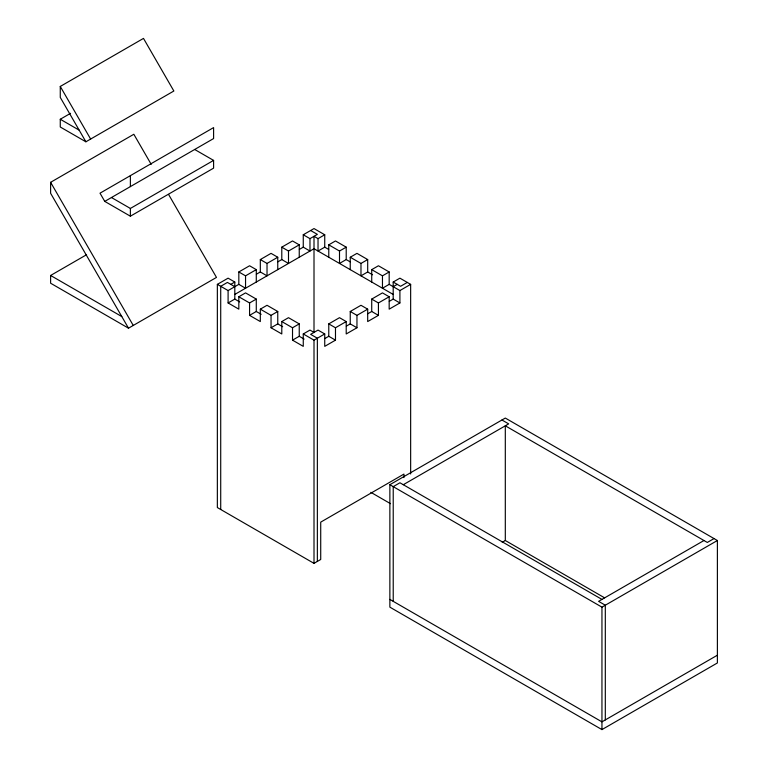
<?xml version="1.0" encoding="UTF-8"?>
<svg xmlns="http://www.w3.org/2000/svg" width="768" height="768" viewBox="0 0 768 768"><rect width="100%" height="100%" fill="white"/><g stroke="black" fill="none" stroke-linecap="round" stroke-linejoin="round"><path stroke-width="1.15" d="M85.891 141.792L60.269 97.411L60.269 86.448L143.491 38.4L173.856 91.008L85.891 141.792L60.269 126.998L60.269 119.251L70.541 113.318M168.566 194.429L216.48 277.411L128.506 328.195L50.611 193.277L50.611 182.314L133.834 134.266L151.2 164.342M104.755 201.398L213.6 138.557L213.6 127.594L100.013 193.181L104.755 201.398L130.378 216.192L213.6 168.144L213.6 160.397L194.688 149.482M111.466 197.53L130.378 208.445L213.6 160.397M128.506 328.195L50.611 283.219L50.611 275.472L86.573 254.717M217.354 284.362L228.096 278.16L234.806 282.038L234.806 299.088L228.096 302.957L228.096 290.563L217.354 284.362L217.354 507.552L314.006 563.357L320.717 559.478L320.717 522.134L403.939 474.086L403.939 477.59M256.282 269.635L245.549 275.837L245.549 288.24L238.829 284.362L238.829 271.958L249.571 265.766L256.282 269.635L256.282 282.038M277.757 257.242L267.024 263.434L267.024 275.837L260.314 271.958L260.314 259.565L271.046 253.363L277.757 257.242L277.757 269.635M299.242 244.838L288.499 251.04L288.499 263.434L281.789 259.565L281.789 247.162L292.522 240.96L299.242 244.838L299.242 257.242M310.646 230.506L317.357 234.374L309.974 238.637L309.974 251.04L303.264 247.162L303.264 234.768L314.006 228.566L324.739 234.768L324.739 247.162L318.029 251.04L318.029 238.637L324.739 234.768M230.784 284.362L234.806 282.038M228.096 290.563L238.829 284.362M256.406 274.214L260.314 271.958M277.882 261.821L281.789 259.565M299.357 249.418L303.264 247.162M234.806 294.432L314.006 248.717L393.197 294.432M238.829 296.765L245.549 292.886L256.282 299.088L256.282 311.482L249.571 315.36L249.571 302.957L238.829 296.765L238.829 309.158L228.096 302.957M328.771 244.838L335.482 240.96L346.214 247.162L346.214 259.565L339.504 263.434L339.504 251.04L328.771 244.838L328.771 257.242M249.571 302.957L256.282 299.088M339.504 251.04L346.214 247.162M260.314 309.158L267.024 305.29L277.757 311.482L277.757 323.885L271.046 327.763L271.046 315.36L260.314 309.158L260.314 321.562L249.571 315.36M350.246 257.242L356.957 253.363L367.69 259.565L367.69 271.958L360.979 275.837L360.979 263.434L350.246 257.242L350.246 269.635M271.046 315.36L277.757 311.482M360.979 263.434L367.69 259.565M281.789 321.562L288.499 317.683L299.242 323.885L299.242 336.288L292.522 340.157L292.522 327.763L281.789 321.562L281.789 333.965L271.046 327.763M371.722 269.635L378.432 265.766L389.174 271.958L389.174 284.362L382.464 288.24L382.464 275.837L371.722 269.635L371.722 282.038M292.522 327.763L299.242 323.885M382.464 275.837L389.174 271.958M292.522 340.157L303.264 346.358L303.264 333.955L309.974 330.086L314.006 332.41M410.65 284.362L399.907 290.563L399.907 302.957L393.197 299.088L393.197 282.038L399.907 278.16L410.65 284.362L410.65 473.962M346.214 321.562L335.482 327.763L335.482 340.157L328.771 336.288L328.771 323.885L339.504 317.683L346.214 321.562L346.214 333.965L356.957 327.763L356.957 315.36L367.69 309.158L367.69 321.562L378.432 315.36L378.432 302.957L389.174 296.765L389.174 309.158L399.907 302.957M356.957 327.763L350.246 323.885L350.246 311.482L360.979 305.29L367.69 309.158M378.432 315.36L371.722 311.482L371.722 299.088L382.464 292.886L389.174 296.765M393.197 286.685L397.229 284.362M407.29 282.422L400.579 286.301L393.197 282.038M303.264 333.955L314.006 340.157L324.739 333.955L324.739 346.358L335.482 340.157M324.864 338.544L328.771 336.288M346.339 326.141L350.246 323.885M367.814 313.738L371.722 311.482M389.29 301.344L393.197 299.088M389.866 484.704L505.306 418.061L717.389 540.509L717.389 662.957L601.949 729.6L389.866 607.152L389.866 484.704L601.949 607.152L717.389 540.509M403.296 484.704L508.666 423.869L501.955 420M502.214 542.294L505.306 540.509L604.637 597.859M703.968 540.509L598.598 601.344L605.309 605.213L605.309 719.914M714.038 538.57L707.318 542.448L505.306 425.808L505.306 540.509M717.389 655.2L601.949 721.853L389.866 599.405M318.029 238.637L314.006 236.314L314.006 332.554M303.264 234.768L309.974 238.637M324.739 247.162L328.646 249.418M346.214 259.565L350.122 261.821M367.69 271.958L372.576 274.781M389.174 284.362L399.907 290.563M60.269 119.251L79.181 130.166M281.789 247.162L288.499 251.04M371.722 299.088L378.432 302.957M260.314 259.565L267.024 263.434M350.246 311.482L356.957 315.36M238.829 271.958L245.549 275.837M328.771 323.885L335.482 327.763M324.739 333.955L318.029 330.086L310.646 334.349L317.357 338.218L317.357 561.418M234.806 286.685L227.424 282.422L220.714 286.301L220.714 509.491M234.806 299.088L239.683 301.901M256.282 311.482L261.168 314.304M277.757 323.885L282.643 326.707M299.242 336.288L304.118 339.101M50.611 275.472L121.795 316.57M601.949 599.405L399.936 482.774L393.226 486.643L393.226 601.344M370.858 492.336L390.499 503.674M60.269 86.448L90.634 139.056M50.611 182.314L133.258 325.459M601.949 607.152L601.949 729.6M314.006 340.157L314.006 563.357M130.378 175.642L130.378 186.605M130.378 208.445L130.378 216.192"/></g></svg>
